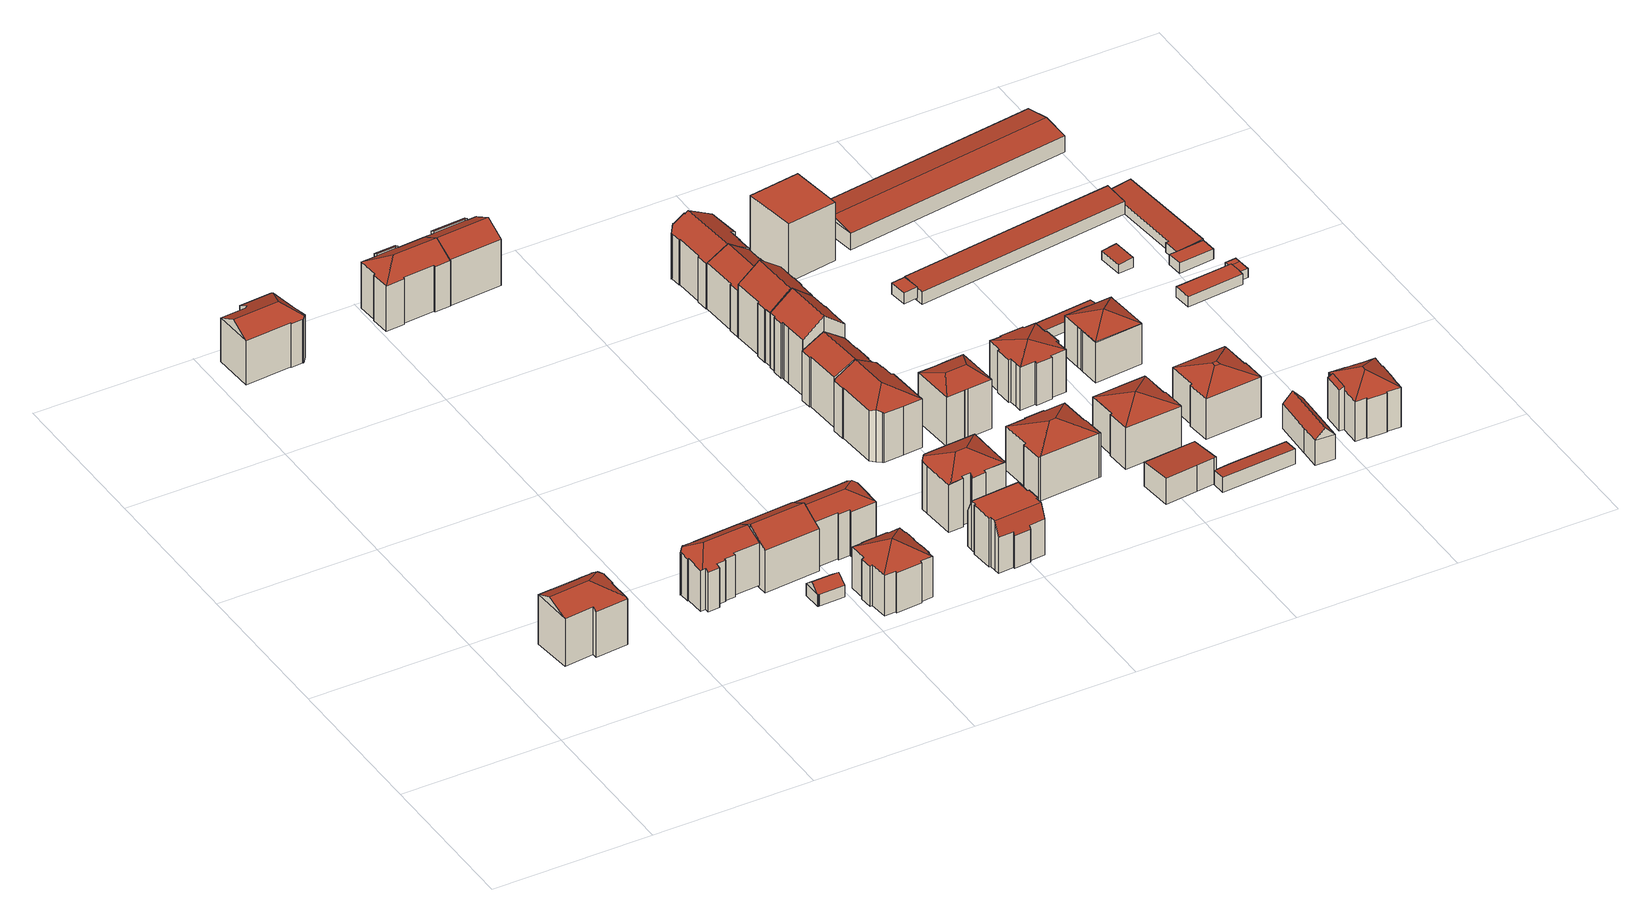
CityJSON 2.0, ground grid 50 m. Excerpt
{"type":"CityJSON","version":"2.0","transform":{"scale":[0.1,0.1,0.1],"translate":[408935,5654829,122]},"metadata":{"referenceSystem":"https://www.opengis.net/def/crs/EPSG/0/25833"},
"CityObjects":{
"building1":{"type":"Building","attributes":{"Dachtyp_tdc":"tdcFreeFormRoof","Gemeindeschluessel":14612000,"Dachneigung":23.78,"QualitaetDacherkennung":57,"Geometrietyp2DReferenz":"3000","measuredHeight":19,"function":"31001_9998","roofType":"5000"},"geometry":[{"type":"Solid","lod":"2","boundaries":[[[[0,1,2]],[[3,4,5]],[[6,7,8,9,10,11,12,13,14,15,16,17,18,19,20]],[[21,22,7,6]],[[22,23,8,7]],[[23,24,9,8]],[[24,25,10,9]],[[25,26,11,10]],[[26,27,12,11]],[[27,1,13,12]],[[1,0,14,13]],[[0,28,15,14]],[[28,29,16,15]],[[29,4,17,16]],[[4,3,18,17]],[[3,30,19,18]],[[30,31,20,19]],[[31,21,6,20]],[[28,0,2,32,5,4,29]],[[2,1,27,26,25,24,23,22,33,32]],[[3,5,32,33,21,31,30]],[[22,21,33]]]],"semantics":{"surfaces":[{"type":"WallSurface"},{"type":"GroundSurface"},{"type":"RoofSurface"}],"values":[[0,0,1,0,0,0,0,0,0,0,0,0,0,0,0,0,0,0,2,2,2,0]]}}]},
"building2":{"type":"Building","attributes":{"Dachtyp_tdc":"tdcFreeFormRoof","Gemeindeschluessel":14612000,"Dachneigung":28.3,"QualitaetDacherkennung":53,"Geometrietyp2DReferenz":"3000","measuredHeight":18.21,"function":"31001_9998","roofType":"5000"},"geometry":[{"type":"Solid","lod":"2","boundaries":[[[[34,35,36,37]],[[35,38,39,36]],[[38,40,41,39]],[[40,42,43,41]],[[42,44,45,43]],[[44,46,47,45]],[[46,48,49,47]],[[48,50,51,49]],[[50,52,53,51]],[[52,54,55,53]],[[54,56,57,55]],[[56,58,59,57]],[[58,60,61,59]],[[60,34,37,61]],[[62,50,48,46,44,63,64]],[[64,63,42,40,38,35,34,65]],[[54,52,62,64,65,60,58,56]],[[44,42,63]],[[34,60,65]],[[52,50,62]],[[37,36,39,41,43,45,47,49,51,53,55,57,59,61]]]],"semantics":{"surfaces":[{"type":"WallSurface"},{"type":"RoofSurface"},{"type":"GroundSurface"}],"values":[[0,0,0,0,0,0,0,0,0,0,0,0,0,0,1,1,1,0,0,0,2]]}}]},
"building3":{"type":"Building","attributes":{"Dachtyp_tdc":"tdcFreeFormRoof","Gemeindeschluessel":14612000,"Dachneigung":26.37,"QualitaetDacherkennung":63,"Geometrietyp2DReferenz":"3000","measuredHeight":16.99,"function":"31001_9998","roofType":"5000"},"geometry":[{"type":"Solid","lod":"2","boundaries":[[[[66,67,68,69]],[[67,70,71,68]],[[70,72,73,71]],[[72,74,75,73]],[[74,76,77,75]],[[76,78,79,77]],[[78,80,81,79]],[[80,82,83,81]],[[82,84,85,83]],[[84,86,87,85]],[[86,88,89,87]],[[88,90,91,89]],[[90,92,93,91]],[[92,94,95,93]],[[94,96,97,95]],[[96,98,99,97]],[[98,100,101,99]],[[100,102,103,101]],[[102,66,69,103]],[[84,104,105,106,92,90,88,86]],[[105,104,82,80,78,76,74,72,70,67,66,107]],[[105,107,102,100,98,96,94,106]],[[84,82,104]],[[94,92,106]],[[66,102,107]],[[69,68,71,73,75,77,79,81,83,85,87,89,91,93,95,97,99,101,103]]]],"semantics":{"surfaces":[{"type":"WallSurface"},{"type":"RoofSurface"},{"type":"GroundSurface"}],"values":[[0,0,0,0,0,0,0,0,0,0,0,0,0,0,0,0,0,0,0,1,1,1,0,0,0,2]]}}]},
"building4":{"type":"Building","attributes":{"Dachtyp_tdc":"tdcGableRoof","Gemeindeschluessel":14612000,"Dachneigung":30.47,"QualitaetDacherkennung":79,"Geometrietyp2DReferenz":"3000","measuredHeight":18.39,"function":"31001_9998","roofType":"3100"},"geometry":[{"type":"Solid","lod":"2","boundaries":[[[[108,109,110,111]],[[109,112,113,110]],[[112,114,115,113]],[[114,116,117,115]],[[116,118,119,117]],[[118,102,120,119]],[[102,121,122,120]],[[121,108,111,122]],[[118,116,114,112,109,108]],[[108,121,102,118]],[[111,110,113,115,117,119,120,122]]]],"semantics":{"surfaces":[{"type":"WallSurface"},{"type":"RoofSurface"},{"type":"GroundSurface"}],"values":[[0,0,0,0,0,0,0,0,1,1,2]]}}]},
"building5":{"type":"Building","attributes":{"Dachtyp_tdc":"tdcFreeFormRoof","Gemeindeschluessel":14612000,"Dachneigung":39.32,"QualitaetDacherkennung":90,"Geometrietyp2DReferenz":"3000","measuredHeight":6.37,"function":"31001_9998","roofType":"5000"},"geometry":[{"type":"Solid","lod":"2","boundaries":[[[[123,124,125,126]],[[124,127,128,125]],[[127,129,130,128]],[[129,131,132,130]],[[131,133,134,132]],[[133,123,126,134]],[[135,136,124,123]],[[129,127,136,135,133,131]],[[127,124,136]],[[123,133,135]],[[126,125,128,130,132,134]]]],"semantics":{"surfaces":[{"type":"WallSurface"},{"type":"RoofSurface"},{"type":"GroundSurface"}],"values":[[0,0,0,0,0,0,1,1,0,0,2]]}}]},
"building6":{"type":"Building","attributes":{"Gemeindeschluessel":14612000,"Geometrietyp2DReferenz":"3000","function":"31001_9998","roofType":"9999"},"children":["building6-1","building6-2"]},
"building6-1":{"type":"BuildingPart","attributes":{"Dachtyp_tdc":"tdcHipAndGableRoof","Dachneigung":28.82,"QualitaetDacherkennung":62,"Geometrietyp2DReferenz":"3000","measuredHeight":18.74,"roofType":"5000"},"parents":["building6"],"geometry":[{"type":"MultiSurface","lod":"2","boundaries":[[[137,138,139,140]],[[138,141,142,139]],[[141,143,144,142]],[[143,145,146,144]],[[145,147,148,146]],[[147,149,150,148]],[[149,151,152,150]],[[151,153,154,152]],[[153,155,156,154]],[[155,157,158,156]],[[157,159,160,158]],[[159,161,162,160]],[[161,163,164,162]],[[163,165,166,164]],[[163,161,159,157,167]],[[157,155,153,151,149,147,145,143,141,167]],[[141,138,137,165,163,167]],[[140,139,142,144,146,148,150,152,154,156,158,160,162,164,166]]],"semantics":{"surfaces":[{"type":"WallSurface"},{"type":"RoofSurface"},{"type":"GroundSurface"}],"values":[0,0,0,0,0,0,0,0,0,0,0,0,0,0,1,1,1,2]}}]},
"building6-2":{"type":"BuildingPart","attributes":{"Dachtyp_tdc":"tdcPolyFlatRoof","Dachneigung":25.49,"QualitaetDacherkennung":34,"Geometrietyp2DReferenz":"3000","measuredHeight":15.94,"roofType":"2100"},"parents":["building6"],"geometry":[{"type":"MultiSurface","lod":"2","boundaries":[[[168,166,165]],[[168,169,170,166]],[[169,171,172,170]],[[171,173,137,140,172]],[[173,171,169,168]],[[166,170,172,140]]],"semantics":{"surfaces":[{"type":"WallSurface"},{"type":"RoofSurface"},{"type":"GroundSurface"}],"values":[0,0,0,0,1,2]}}]},
"building7":{"type":"Building","attributes":{"Dachtyp_tdc":"tdcFreeFormRoof","Gemeindeschluessel":14612000,"Dachneigung":29.39,"QualitaetDacherkennung":72,"Geometrietyp2DReferenz":"3000","measuredHeight":18.09,"function":"31001_9998","roofType":"5000"},"geometry":[{"type":"Solid","lod":"2","boundaries":[[[[174,175,176,177]],[[175,178,179,176]],[[178,180,181,179]],[[180,182,183,181]],[[182,184,185,183]],[[184,186,187,185]],[[186,188,189,187]],[[188,190,191,189]],[[190,192,193,191]],[[192,194,195,193]],[[194,196,197,195]],[[196,198,199,197]],[[198,200,201,199]],[[200,202,203,201]],[[202,204,205,203]],[[204,206,207,205]],[[206,208,209,207]],[[208,210,211,209]],[[210,212,213,211]],[[212,214,215,213]],[[214,216,217,215]],[[216,218,219,217]],[[218,220,221,219]],[[220,222,223,221]],[[222,174,177,223]],[[224,225,198,196,194,192,190,226]],[[200,225,224,227,206,204,202]],[[224,228,216,214,212,210,208,227]],[[175,174,222,220,218,228,224,226,188,186,184,182,180,178]],[[190,188,226]],[[200,198,225]],[[208,206,227]],[[218,216,228]],[[177,176,179,181,183,185,187,189,191,193,195,197,199,201,203,205,207,209,211,213,215,217,219,221,223]]]],"semantics":{"surfaces":[{"type":"WallSurface"},{"type":"RoofSurface"},{"type":"GroundSurface"}],"values":[[0,0,0,0,0,0,0,0,0,0,0,0,0,0,0,0,0,0,0,0,0,0,0,0,0,1,1,1,1,0,0,0,0,2]]}}]},
"building8":{"type":"Building","attributes":{"Dachtyp_tdc":"tdcFreeFormRoof","Gemeindeschluessel":14612000,"Dachneigung":22.21,"QualitaetDacherkennung":67,"Geometrietyp2DReferenz":"3000","measuredHeight":17.59,"function":"31001_9998","roofType":"5000"},"geometry":[{"type":"Solid","lod":"2","boundaries":[[[[229,230,231,232]],[[230,233,234,231]],[[233,235,236,234]],[[235,237,238,236]],[[237,239,240,238]],[[239,241,242,240]],[[241,243,244,242]],[[243,245,246,244]],[[245,247,248,246]],[[247,249,250,248]],[[249,251,252,250]],[[251,253,254,252]],[[253,255,256,254]],[[255,257,258,256]],[[257,229,232,258]],[[241,239,259,260,261,245,243]],[[259,237,235,233,230,229,262,260]],[[247,261,260,262,257,255,253,251,249]],[[247,245,261]],[[239,237,259]],[[229,257,262]],[[232,231,234,236,238,240,242,244,246,248,250,252,254,256,258]]]],"semantics":{"surfaces":[{"type":"WallSurface"},{"type":"RoofSurface"},{"type":"GroundSurface"}],"values":[[0,0,0,0,0,0,0,0,0,0,0,0,0,0,0,1,1,1,0,0,0,2]]}}]},
"building9":{"type":"Building","attributes":{"Gemeindeschluessel":14612000,"Geometrietyp2DReferenz":"3000","function":"31001_9998","roofType":"9999"},"children":["building9-1","building9-2"]},
"building9-1":{"type":"BuildingPart","attributes":{"Dachtyp_tdc":"tdcGableRoof","Dachneigung":29.6,"QualitaetDacherkennung":66,"Geometrietyp2DReferenz":"3000","measuredHeight":18.99,"roofType":"3100"},"parents":["building9"],"geometry":[{"type":"MultiSurface","lod":"2","boundaries":[[[263,264,265,266]],[[264,267,268,265]],[[267,138,269,268]],[[138,270,271,269]],[[272,270,138,141,273,263]],[[267,264,273,141]],[[267,141,138]],[[263,273,264]],[[274,266,265,268,269,271]],[[272,263,266,274]]],"semantics":{"surfaces":[{"type":"WallSurface"},{"type":"RoofSurface"},{"type":"GroundSurface"}],"values":[0,0,0,0,1,1,0,0,2,0]}}]},
"building9-2":{"type":"BuildingPart","attributes":{"Dachtyp_tdc":"tdcPolyFlatRoof","Dachneigung":29.83,"QualitaetDacherkennung":29,"Geometrietyp2DReferenz":"3000","measuredHeight":16.23,"roofType":"2100"},"parents":["building9"],"geometry":[{"type":"MultiSurface","lod":"2","boundaries":[[[275,276,277,271,270]],[[276,278,279,277]],[[278,280,272,274,279]],[[278,276,275,280]],[[274,271,277,279]]],"semantics":{"surfaces":[{"type":"WallSurface"},{"type":"RoofSurface"},{"type":"GroundSurface"}],"values":[0,0,0,1,2]}}]},
"building10":{"type":"Building","attributes":{"Dachtyp_tdc":"tdcCutGableRoof","Gemeindeschluessel":14612000,"Dachneigung":0.129,"QualitaetDacherkennung":68,"Geometrietyp2DReferenz":"3000","measuredHeight":16.41,"function":"31001_9998","roofType":"9999"},"geometry":[{"type":"Solid","lod":"2","boundaries":[[[[281,282,283,284]],[[282,285,286,283]],[[285,287,288,286]],[[287,289,290,288]],[[289,291,292,290]],[[293,294,295,296]],[[291,297,298,292]],[[297,293,296,298]],[[294,299,300,295]],[[299,301,302,300]],[[301,303,304,302]],[[303,305,306,304]],[[305,307,308,306]],[[307,309,310,308]],[[309,311,312,310]],[[311,313,314,312]],[[313,315,316,314]],[[315,317,318,316]],[[319,320,321,322]],[[317,323,324,318]],[[323,325,326,324]],[[325,319,322,326]],[[320,327,328,321]],[[327,281,284,328]],[[319,325,323,317,315,313,311,309]],[[299,294,293,297,291,289,287,285]],[[309,307,305,303,301,299,285,282,281,327,320,319]],[[284,283,286,288,290,292,298,296,295,300,302,304,306,308,310,312,314,316,318,324,326,322,321,328]]]],"semantics":{"surfaces":[{"type":"WallSurface"},{"type":"RoofSurface"},{"type":"GroundSurface"}],"values":[[0,0,0,0,0,0,0,0,0,0,0,0,0,0,0,0,0,0,0,0,0,0,0,0,1,1,1,2]]}}]},
"building11":{"type":"Building","attributes":{"Dachtyp_tdc":"tdcFreeFormRoof","Gemeindeschluessel":14612000,"Dachneigung":24.55,"QualitaetDacherkennung":52,"Geometrietyp2DReferenz":"3000","measuredHeight":19.67,"function":"31001_9998","roofType":"5000"},"geometry":[{"type":"Solid","lod":"2","boundaries":[[[[329,330,331,332]],[[330,333,334,331]],[[333,335,336,334]],[[335,337,338,336]],[[337,339,340,338]],[[339,341,342,340]],[[341,343,344,342]],[[343,345,346,344]],[[345,347,348,346]],[[347,349,350,348]],[[349,351,352,350]],[[351,353,354,352]],[[353,355,356,354]],[[355,357,358,356]],[[357,359,360,358]],[[359,329,332,360]],[[333,361,362,363,337,335]],[[364,347,345,343,365]],[[365,362,361,330,329,359,357,355,353,351,349,364]],[[362,365,343,341,339,363]],[[349,347,364]],[[333,330,361]],[[339,337,363]],[[332,331,334,336,338,340,342,344,346,348,350,352,354,356,358,360]]]],"semantics":{"surfaces":[{"type":"WallSurface"},{"type":"RoofSurface"},{"type":"GroundSurface"}],"values":[[0,0,0,0,0,0,0,0,0,0,0,0,0,0,0,0,1,1,1,1,0,0,0,2]]}}]},
"building12":{"type":"Building","attributes":{"Dachtyp_tdc":"tdcFreeFormRoof","Gemeindeschluessel":14612000,"Dachneigung":28.78,"QualitaetDacherkennung":54,"Geometrietyp2DReferenz":"3000","measuredHeight":20.63,"function":"31001_9998","roofType":"5000"},"geometry":[{"type":"Solid","lod":"2","boundaries":[[[[366,367,368,369]],[[367,370,371,368]],[[370,372,373,371]],[[372,374,375,373]],[[374,376,377,375]],[[376,378,379,377]],[[378,380,381,379]],[[380,382,383,381]],[[382,384,385,383]],[[384,386,387,385]],[[386,388,389,387]],[[388,390,391,389]],[[390,392,393,391]],[[392,394,395,393]],[[394,396,397,395]],[[396,398,399,397]],[[398,400,401,399]],[[400,366,369,401]],[[382,380,402,388,386,384]],[[380,378,376,374,372,370,367,366,403,402]],[[394,392,390,388,402,403,400,398,396]],[[366,400,403]],[[369,368,371,373,375,377,379,381,383,385,387,389,391,393,395,397,399,401]]]],"semantics":{"surfaces":[{"type":"WallSurface"},{"type":"RoofSurface"},{"type":"GroundSurface"}],"values":[[0,0,0,0,0,0,0,0,0,0,0,0,0,0,0,0,0,0,1,1,1,0,2]]}}]},
"building13":{"type":"Building","attributes":{"Dachtyp_tdc":"tdcGableRoof","Gemeindeschluessel":14612000,"Dachneigung":36.26,"QualitaetDacherkennung":79,"Geometrietyp2DReferenz":"3000","measuredHeight":20.04,"function":"31001_9998","roofType":"3100"},"geometry":[{"type":"Solid","lod":"2","boundaries":[[[[404,405,406,407]],[[407,406,408,409,410,411,412,413,414,415,416,417,418,419]],[[405,420,408,406]],[[420,421,409,408]],[[421,422,410,409]],[[422,423,411,410]],[[423,424,412,411]],[[424,425,413,412]],[[425,426,414,413]],[[426,427,415,414]],[[427,428,416,415]],[[428,429,417,416]],[[429,430,418,417]],[[430,431,419,418]],[[431,404,407,419]],[[429,428,427,426,425,424,423,422]],[[422,421,420,405,404,431,430,429]]]],"semantics":{"surfaces":[{"type":"WallSurface"},{"type":"GroundSurface"},{"type":"RoofSurface"}],"values":[[0,1,0,0,0,0,0,0,0,0,0,0,0,0,0,2,2]]}}]},
"building14":{"type":"Building","attributes":{"Dachtyp_tdc":"tdcGableRoof","Gemeindeschluessel":14612000,"Dachneigung":37.35,"QualitaetDacherkennung":35,"Geometrietyp2DReferenz":"3000","measuredHeight":23.84,"function":"31001_9998","roofType":"3100"},"geometry":[{"type":"Solid","lod":"2","boundaries":[[[[432,433,434,435]],[[433,436,437,434]],[[436,438,439,437]],[[438,440,441,439]],[[440,442,443,441]],[[442,444,445,443]],[[444,446,447,445]],[[446,448,449,447]],[[448,450,451,449]],[[450,452,453,451]],[[452,454,455,453]],[[454,456,457,455]],[[456,458,459,457]],[[452,450,448,446,444,442,440,438,436,433,432,460,461]],[[461,462,463,464,458,456,454,452]],[[459,465,466,467,468,469,435,434,437,439,441,443,445,447,449,451,453,455,457]],[[458,464,465,459]],[[464,463,466,465]],[[463,462,467,466]],[[462,461,468,467]],[[461,460,469,468]],[[460,432,435,469]]]],"semantics":{"surfaces":[{"type":"WallSurface"},{"type":"RoofSurface"},{"type":"GroundSurface"}],"values":[[0,0,0,0,0,0,0,0,0,0,0,0,0,1,1,2,0,0,0,0,0,0]]}}]},
"building15":{"type":"Building","attributes":{"Dachtyp_tdc":"tdcFreeFormRoof","Gemeindeschluessel":14612000,"Dachneigung":38.81,"QualitaetDacherkennung":37,"Geometrietyp2DReferenz":"3000","measuredHeight":23.3,"function":"31001_9998","roofType":"5000"},"geometry":[{"type":"Solid","lod":"2","boundaries":[[[[470,471,472,473]],[[471,474,475,472]],[[474,476,477,475]],[[476,478,479,477]],[[478,480,481,479]],[[480,482,483,481]],[[482,484,485,483]],[[484,486,487,485]],[[486,488,489,487]],[[488,490,491,489]],[[490,492,493,491]],[[492,494,495,493]],[[494,470,473,495]],[[496,497,498,499,500,501,502,503]],[[504,505,503,502,506,507,490,508,509]],[[484,504,509,486]],[[486,509,508,488]],[[488,508,490]],[[490,507,492]],[[492,507,506,494]],[[494,506,502,501,470]],[[482,505,504,484]],[[480,496,503,505,482]],[[470,501,500,471]],[[471,500,499,474]],[[474,499,498,476]],[[476,498,497,478]],[[478,497,496,480]],[[473,472,475,477,479,481,483,485,487,489,491,493,495]]]],"semantics":{"surfaces":[{"type":"WallSurface"},{"type":"RoofSurface"},{"type":"GroundSurface"}],"values":[[0,0,0,0,0,0,0,0,0,0,0,0,0,1,1,0,0,0,0,0,0,0,0,0,0,0,0,0,2]]}}]},
"building16":{"type":"Building","attributes":{"Dachtyp_tdc":"tdcGableRoof","Gemeindeschluessel":14612000,"Dachneigung":34.49,"QualitaetDacherkennung":69,"Geometrietyp2DReferenz":"3000","measuredHeight":19.13,"function":"31001_9998","roofType":"3100"},"geometry":[{"type":"Solid","lod":"2","boundaries":[[[[510,511,512,513]],[[511,514,515,512]],[[514,516,517,515]],[[516,518,519,517]],[[518,520,521,519]],[[520,522,523,521]],[[522,524,525,523]],[[524,526,527,525]],[[526,528,529,527]],[[528,530,531,529]],[[530,532,533,531]],[[532,534,535,533]],[[534,536,537,535]],[[536,538,539,537]],[[538,510,513,539]],[[534,532,530,528,526,524,522,520,518,516]],[[516,514,511,510,538,536,534]],[[513,512,515,517,519,521,523,525,527,529,531,533,535,537,539]]]],"semantics":{"surfaces":[{"type":"WallSurface"},{"type":"RoofSurface"},{"type":"GroundSurface"}],"values":[[0,0,0,0,0,0,0,0,0,0,0,0,0,0,0,1,1,2]]}}]},
"building17":{"type":"Building","attributes":{"Dachtyp_tdc":"tdcFreeFormRoof","Gemeindeschluessel":14612000,"Dachneigung":30.88,"QualitaetDacherkennung":52,"Geometrietyp2DReferenz":"3000","measuredHeight":18.73,"function":"31001_9998","roofType":"5000"},"geometry":[{"type":"Solid","lod":"2","boundaries":[[[[540,541,542,543,544,545,546,547,548,549,550,551,552,553,554,555,556,557,558]],[[559,560,541,540]],[[560,561,542,541]],[[561,562,543,542]],[[562,563,544,543]],[[563,564,545,544]],[[564,565,546,545]],[[565,566,547,546]],[[566,567,548,547]],[[567,568,549,548]],[[568,569,550,549]],[[569,570,551,550]],[[570,571,552,551]],[[572,573,555,554]],[[571,574,553,552]],[[574,572,554,553]],[[573,575,556,555]],[[575,576,557,556]],[[576,577,558,557]],[[577,559,540,558]],[[572,574,571,578,579,577,576,575,573]],[[579,578,570,569,568,567,566,565,564,563,562,561,560,559]],[[571,570,578]],[[559,577,579]]]],"semantics":{"surfaces":[{"type":"GroundSurface"},{"type":"WallSurface"},{"type":"RoofSurface"}],"values":[[0,1,1,1,1,1,1,1,1,1,1,1,1,1,1,1,1,1,1,1,2,2,1,1]]}}]},
"building18":{"type":"Building","attributes":{"Dachtyp_tdc":"tdcPolyFlatRoof","Gemeindeschluessel":14612000,"Dachneigung":0,"QualitaetDacherkennung":33,"Geometrietyp2DReferenz":"3000","measuredHeight":3,"function":"31001_9998","roofType":"1000"},"geometry":[{"type":"Solid","lod":"2","boundaries":[[[[580,581,582,583]],[[581,584,585,582]],[[584,586,587,585]],[[586,580,583,587]],[[586,584,581,580]],[[583,582,585,587]]]],"semantics":{"surfaces":[{"type":"WallSurface"},{"type":"RoofSurface"},{"type":"GroundSurface"}],"values":[[0,0,0,0,1,2]]}}]},
"building19":{"type":"Building","attributes":{"Dachtyp_tdc":"tdcHipRoof","Gemeindeschluessel":14612000,"Dachneigung":22.41,"QualitaetDacherkennung":77,"Geometrietyp2DReferenz":"3000","measuredHeight":18.21,"function":"31001_9998","roofType":"3200"},"geometry":[{"type":"Solid","lod":"2","boundaries":[[[[588,589,590,591]],[[589,592,593,590]],[[592,594,595,593]],[[594,596,597,595]],[[596,598,599,597]],[[598,600,601,599]],[[600,602,603,601]],[[602,604,605,603]],[[604,606,607,605]],[[606,608,609,607]],[[608,610,611,609]],[[610,612,613,611]],[[612,614,615,613]],[[614,588,591,615]],[[600,598,596,594,592,616]],[[610,608,606,604,602,617]],[[592,589,588,614,612,610,617,616]],[[602,600,616,617]],[[591,590,593,595,597,599,601,603,605,607,609,611,613,615]]]],"semantics":{"surfaces":[{"type":"WallSurface"},{"type":"RoofSurface"},{"type":"GroundSurface"}],"values":[[0,0,0,0,0,0,0,0,0,0,0,0,0,0,1,1,1,1,2]]}}]},
"building20":{"type":"Building","attributes":{"Dachtyp_tdc":"tdcHipRoof","Gemeindeschluessel":14612000,"Dachneigung":18.25,"QualitaetDacherkennung":58,"Geometrietyp2DReferenz":"3000","measuredHeight":18.52,"function":"31001_9998","roofType":"3200"},"geometry":[{"type":"Solid","lod":"2","boundaries":[[[[618,619,620,621]],[[619,622,623,620]],[[622,624,625,623]],[[624,626,627,625]],[[626,628,629,627]],[[628,630,631,629]],[[630,632,633,631]],[[632,634,635,633]],[[634,636,637,635]],[[636,618,621,637]],[[632,630,638]],[[622,619,639]],[[630,628,626,624,622,639,638]],[[619,618,636,634,632,638,639]],[[621,620,623,625,627,629,631,633,635,637]]]],"semantics":{"surfaces":[{"type":"WallSurface"},{"type":"RoofSurface"},{"type":"GroundSurface"}],"values":[[0,0,0,0,0,0,0,0,0,0,1,1,1,1,2]]}}]},
"building21":{"type":"Building","attributes":{"Dachtyp_tdc":"tdcPolyFlatRoof","Gemeindeschluessel":14612000,"Dachneigung":3.98,"QualitaetDacherkennung":73,"Geometrietyp2DReferenz":"3000","measuredHeight":8.68,"function":"31001_9998","roofType":"2100"},"geometry":[{"type":"Solid","lod":"2","boundaries":[[[[640,641,642,643]],[[641,644,645,642]],[[644,646,647,645]],[[646,648,649,647]],[[648,650,651,649]],[[650,640,643,651]],[[650,648,646,644,641,640]],[[643,642,645,647,649,651]]]],"semantics":{"surfaces":[{"type":"WallSurface"},{"type":"RoofSurface"},{"type":"GroundSurface"}],"values":[[0,0,0,0,0,0,1,2]]}}]},
"building22":{"type":"Building","attributes":{"Dachtyp_tdc":"tdcTentRoof","Gemeindeschluessel":14612000,"Dachneigung":16.65,"QualitaetDacherkennung":74,"Geometrietyp2DReferenz":"3000","measuredHeight":16.39,"function":"31001_9998","roofType":"3500"},"geometry":[{"type":"Solid","lod":"2","boundaries":[[[[652,653,654,655]],[[653,656,657,654]],[[656,658,659,657]],[[658,660,661,659]],[[660,662,663,661]],[[662,664,665,663]],[[664,666,667,665]],[[666,668,669,667]],[[668,670,671,669]],[[670,672,673,671]],[[672,674,675,673]],[[674,676,677,675]],[[676,678,679,677]],[[678,680,681,679]],[[680,682,683,681]],[[682,684,685,683]],[[684,686,687,685]],[[686,688,689,687]],[[688,690,691,689]],[[690,692,693,691]],[[692,694,695,693]],[[694,652,655,695]],[[668,666,664,662,660,658,656,696]],[[678,676,674,672,670,668,696]],[[690,688,686,684,682,680,678,696]],[[656,653,652,694,692,690,696]],[[655,654,657,659,661,663,665,667,669,671,673,675,677,679,681,683,685,687,689,691,693,695]]]],"semantics":{"surfaces":[{"type":"WallSurface"},{"type":"RoofSurface"},{"type":"GroundSurface"}],"values":[[0,0,0,0,0,0,0,0,0,0,0,0,0,0,0,0,0,0,0,0,0,0,1,1,1,1,2]]}}]},
"building23":{"type":"Building","attributes":{"Dachtyp_tdc":"tdcPolyFlatRoof","Gemeindeschluessel":14612000,"Dachneigung":0,"QualitaetDacherkennung":51,"Geometrietyp2DReferenz":"3000","measuredHeight":19.45,"function":"31001_9998","roofType":"1000"},"geometry":[{"type":"Solid","lod":"2","boundaries":[[[[697,698,699,700]],[[698,701,702,699]],[[701,703,704,702]],[[703,697,700,704]],[[703,701,698,697]],[[700,699,702,704]]]],"semantics":{"surfaces":[{"type":"WallSurface"},{"type":"RoofSurface"},{"type":"GroundSurface"}],"values":[[0,0,0,0,1,2]]}}]},
"building24":{"type":"Building","attributes":{"Dachtyp_tdc":"tdcFreeFormRoof","Gemeindeschluessel":14612000,"Dachneigung":21.68,"QualitaetDacherkennung":80,"Geometrietyp2DReferenz":"3000","measuredHeight":17.24,"function":"31001_9998","roofType":"5000"},"geometry":[{"type":"Solid","lod":"2","boundaries":[[[[705,706,707,708]],[[706,709,710,707]],[[709,711,712,710]],[[711,713,714,712]],[[713,715,716,714]],[[715,717,718,716]],[[717,719,720,718]],[[719,705,708,720]],[[713,721,722,715]],[[715,722,723,719,717]],[[722,724,706,705,723]],[[721,711,709,724,722]],[[713,711,721]],[[709,706,724]],[[705,719,723]],[[708,707,710,712,714,716,718,720]]]],"semantics":{"surfaces":[{"type":"WallSurface"},{"type":"RoofSurface"},{"type":"GroundSurface"}],"values":[[0,0,0,0,0,0,0,0,1,1,1,1,0,0,0,2]]}}]},
"building25":{"type":"Building","attributes":{"Dachtyp_tdc":"tdcPolyFlatRoof","Gemeindeschluessel":14612000,"Dachneigung":0,"QualitaetDacherkennung":87,"Geometrietyp2DReferenz":"3000","measuredHeight":3.77,"function":"31001_2000","roofType":"1000"},"geometry":[{"type":"Solid","lod":"2","boundaries":[[[[725,726,727,728]],[[726,729,730,727]],[[729,731,732,730]],[[731,725,728,732]],[[731,729,726,725]],[[728,727,730,732]]]],"semantics":{"surfaces":[{"type":"WallSurface"},{"type":"RoofSurface"},{"type":"GroundSurface"}],"values":[[0,0,0,0,1,2]]}}]},
"building26":{"type":"Building","attributes":{"Dachtyp_tdc":"tdcPolyFlatRoof","Gemeindeschluessel":14612000,"Dachneigung":2.64,"QualitaetDacherkennung":58,"Geometrietyp2DReferenz":"3000","measuredHeight":4.98,"function":"31001_2000","roofType":"2100"},"geometry":[{"type":"Solid","lod":"2","boundaries":[[[[733,734,735,736]],[[734,737,738,735]],[[737,739,740,738]],[[739,741,742,740]],[[741,743,744,742]],[[743,733,736,744]],[[743,741,739,737,734,733]],[[736,735,738,740,742,744]]]],"semantics":{"surfaces":[{"type":"WallSurface"},{"type":"RoofSurface"},{"type":"GroundSurface"}],"values":[[0,0,0,0,0,0,1,2]]}}]},
"building27":{"type":"Building","attributes":{"Dachtyp_tdc":"tdcFreeFormRoof","Gemeindeschluessel":14612000,"Dachneigung":25.68,"QualitaetDacherkennung":61,"Geometrietyp2DReferenz":"3000","measuredHeight":17.04,"function":"31001_9998","roofType":"5000"},"geometry":[{"type":"Solid","lod":"2","boundaries":[[[[745,746,747,748]],[[746,749,750,747]],[[749,751,752,750]],[[751,753,754,752]],[[753,755,756,754]],[[755,757,758,756]],[[757,759,760,758]],[[759,761,762,760]],[[761,763,764,762]],[[763,765,766,764]],[[765,745,748,766]],[[767,768,769,770]],[[763,771,772,773,770,769]],[[746,745,765,763,769,749]],[[751,749,769,768]],[[751,768,753]],[[753,768,767,755]],[[757,773,772,759]],[[755,767,770,773,757]],[[759,772,771,761]],[[761,771,763]],[[748,747,750,752,754,756,758,760,762,764,766]]]],"semantics":{"surfaces":[{"type":"WallSurface"},{"type":"RoofSurface"},{"type":"GroundSurface"}],"values":[[0,0,0,0,0,0,0,0,0,0,0,1,1,1,1,0,0,0,0,0,0,2]]}}]},
"building28":{"type":"Building","attributes":{"Dachtyp_tdc":"tdcPolyFlatRoof","Gemeindeschluessel":14612000,"Dachneigung":8.52,"QualitaetDacherkennung":65,"Geometrietyp2DReferenz":"3000","measuredHeight":3.27,"function":"31001_2000","roofType":"2100"},"geometry":[{"type":"Solid","lod":"2","boundaries":[[[[774,775,776,777]],[[775,778,779,776]],[[778,780,781,779]],[[780,774,777,781]],[[780,778,775,774]],[[777,776,779,781]]]],"semantics":{"surfaces":[{"type":"WallSurface"},{"type":"RoofSurface"},{"type":"GroundSurface"}],"values":[[0,0,0,0,1,2]]}}]},
"building29":{"type":"Building","attributes":{"Dachtyp_tdc":"tdcFreeFormRoof","Gemeindeschluessel":14612000,"Dachneigung":21.64,"QualitaetDacherkennung":82,"Geometrietyp2DReferenz":"3000","measuredHeight":16.61,"function":"31001_9998","roofType":"5000"},"geometry":[{"type":"Solid","lod":"2","boundaries":[[[[782,783,784,785]],[[783,786,787,784]],[[786,788,789,787]],[[788,790,791,789]],[[790,792,793,791]],[[792,794,795,793]],[[794,796,797,795]],[[796,782,785,797]],[[798,799,783,782,800,801]],[[790,788,786,799,798,802]],[[790,802,803,792]],[[792,803,801,800,796,794]],[[802,798,801,803]],[[782,796,800]],[[786,783,799]],[[785,784,787,789,791,793,795,797]]]],"semantics":{"surfaces":[{"type":"WallSurface"},{"type":"RoofSurface"},{"type":"GroundSurface"}],"values":[[0,0,0,0,0,0,0,0,1,1,1,1,1,0,0,2]]}}]},
"building30":{"type":"Building","attributes":{"Dachtyp_tdc":"tdcFreeFormRoof","Gemeindeschluessel":14612000,"Dachneigung":46.96,"QualitaetDacherkennung":87,"Geometrietyp2DReferenz":"3000","measuredHeight":11.5,"function":"31001_9998","roofType":"5000"},"geometry":[{"type":"Solid","lod":"2","boundaries":[[[[804,805,806,807]],[[805,808,809,806]],[[808,810,811,809]],[[810,812,813,811]],[[812,804,807,813]],[[814,815,810,808,805]],[[804,812,815,814]],[[805,804,814]],[[812,810,815]],[[807,806,809,811,813]]]],"semantics":{"surfaces":[{"type":"WallSurface"},{"type":"RoofSurface"},{"type":"GroundSurface"}],"values":[[0,0,0,0,0,1,1,0,0,2]]}}]},
"building31":{"type":"Building","attributes":{"Dachtyp_tdc":"tdcPolyFlatRoof","Gemeindeschluessel":14612000,"Dachneigung":4.32,"QualitaetDacherkennung":60,"Geometrietyp2DReferenz":"3000","measuredHeight":4.76,"function":"31001_2000","roofType":"2100"},"geometry":[{"type":"Solid","lod":"2","boundaries":[[[[816,817,818,819]],[[817,820,821,818]],[[820,822,823,821]],[[822,824,825,823]],[[824,826,827,825]],[[826,816,819,827]],[[826,824,822,820,817,816]],[[819,818,821,823,825,827]]]],"semantics":{"surfaces":[{"type":"WallSurface"},{"type":"RoofSurface"},{"type":"GroundSurface"}],"values":[[0,0,0,0,0,0,1,2]]}}]},
"building32":{"type":"Building","attributes":{"Dachtyp_tdc":"tdcGableRoof","Gemeindeschluessel":14612000,"Dachneigung":11.22,"QualitaetDacherkennung":52,"Geometrietyp2DReferenz":"3000","measuredHeight":6.98,"function":"31001_2000","roofType":"3100"},"geometry":[{"type":"Solid","lod":"2","boundaries":[[[[828,829,830,831]],[[829,832,833,830]],[[832,834,835,833]],[[834,828,831,835]],[[832,829,836]],[[828,834,837]],[[829,828,837,836]],[[834,832,836,837]],[[831,830,833,835]]]],"semantics":{"surfaces":[{"type":"WallSurface"},{"type":"RoofSurface"},{"type":"GroundSurface"}],"values":[[0,0,0,0,0,0,1,1,2]]}}]},
"building33":{"type":"Building","attributes":{"Gemeindeschluessel":14612000,"Geometrietyp2DReferenz":"3000","function":"31001_9998","roofType":"9999"},"children":["building33-1","building33-2"]},
"building33-1":{"type":"BuildingPart","attributes":{"Dachtyp_tdc":"tdcPolyFlatRoof","Dachneigung":30.03,"QualitaetDacherkennung":87,"Geometrietyp2DReferenz":"3000","measuredHeight":14.39,"roofType":"2100"},"parents":["building33"],"geometry":[{"type":"MultiSurface","lod":"2","boundaries":[[[838,839,840,841,842]],[[839,843,844,840]],[[843,845,846,847,844]],[[845,843,839,838]],[[841,840,844,847]]],"semantics":{"surfaces":[{"type":"WallSurface"},{"type":"RoofSurface"},{"type":"GroundSurface"}],"values":[0,0,0,1,2]}}]},
"building33-2":{"type":"BuildingPart","attributes":{"Dachtyp_tdc":"tdcHipRoof","Dachneigung":28.89,"QualitaetDacherkennung":66,"Geometrietyp2DReferenz":"3000","measuredHeight":17.22,"roofType":"3200"},"parents":["building33"],"geometry":[{"type":"MultiSurface","lod":"2","boundaries":[[[848,849,850,851]],[[849,852,853,850]],[[852,854,855,853]],[[854,856,857,855]],[[856,858,859,857]],[[858,860,861,859]],[[860,862,863,861]],[[862,864,865,863]],[[864,866,867,865]],[[866,868,869,867]],[[868,870,871,869]],[[870,872,873,871]],[[872,874,875,873]],[[874,876,877,875]],[[876,878,879,877]],[[878,842,841,879]],[[846,848,851,847]],[[878,876,874,872,870,868,880]],[[858,856,854,852,849,848,881]],[[868,866,864,862,860,858,881,880]],[[848,846,842,878,880,881]],[[851,850,853,855,857,859,861,863,865,867,869,871,873,875,877,879,841,847]]],"semantics":{"surfaces":[{"type":"WallSurface"},{"type":"RoofSurface"},{"type":"GroundSurface"}],"values":[0,0,0,0,0,0,0,0,0,0,0,0,0,0,0,0,0,1,1,1,1,2]}}]},
"building34":{"type":"Building","attributes":{"Dachtyp_tdc":"tdcPolyFlatRoof","Gemeindeschluessel":14612000,"Dachneigung":4.67,"QualitaetDacherkennung":81,"Geometrietyp2DReferenz":"3000","measuredHeight":3.29,"function":"31001_2000","roofType":"2100"},"geometry":[{"type":"Solid","lod":"2","boundaries":[[[[882,883,884,885]],[[883,886,887,884]],[[886,888,889,887]],[[888,882,885,889]],[[888,886,883,882]],[[885,884,887,889]]]],"semantics":{"surfaces":[{"type":"WallSurface"},{"type":"RoofSurface"},{"type":"GroundSurface"}],"values":[[0,0,0,0,1,2]]}}]},
"building35":{"type":"Building","attributes":{"Gemeindeschluessel":14612000,"Geometrietyp2DReferenz":"3000","function":"31001_2000","roofType":"9999"},"children":["building35-1","building35-2","building35-3"]},
"building35-1":{"type":"BuildingPart","attributes":{"Dachtyp_tdc":"tdcPolyFlatRoof","Dachneigung":0,"QualitaetDacherkennung":82,"Geometrietyp2DReferenz":"3000","measuredHeight":2.91,"roofType":"1000"},"parents":["building35"],"geometry":[{"type":"MultiSurface","lod":"2","boundaries":[[[890,891,892,893]],[[890,894,895,891]],[[894,890,893,896]],[[897,892,891,895]]],"semantics":{"surfaces":[{"type":"WallSurface"},{"type":"RoofSurface"},{"type":"GroundSurface"}],"values":[0,0,1,2]}}]},
"building35-2":{"type":"BuildingPart","attributes":{"Dachtyp_tdc":"tdcPolyFlatRoof","Dachneigung":0,"QualitaetDacherkennung":92,"Geometrietyp2DReferenz":"3000","measuredHeight":3.46,"roofType":"1000"},"parents":["building35"],"geometry":[{"type":"MultiSurface","lod":"2","boundaries":[[[898,899,900,901]],[[899,902,903,900]],[[904,898,901,895,894]],[[902,905,906,907,903]],[[904,908,905,902,899,898]],[[901,900,903,907,897,895]]],"semantics":{"surfaces":[{"type":"WallSurface"},{"type":"RoofSurface"},{"type":"GroundSurface"}],"values":[0,0,0,0,1,2]}}]},
"building35-3":{"type":"BuildingPart","attributes":{"Dachtyp_tdc":"tdcPolyFlatRoof","Dachneigung":0,"QualitaetDacherkennung":54,"Geometrietyp2DReferenz":"3000","measuredHeight":2.89,"roofType":"1000"},"parents":["building35"],"geometry":[{"type":"MultiSurface","lod":"2","boundaries":[[[906,909,910,907]],[[909,911,912,910]],[[911,893,892,912]],[[893,911,909,906,896]],[[907,910,912,892,897]]],"semantics":{"surfaces":[{"type":"WallSurface"},{"type":"RoofSurface"},{"type":"GroundSurface"}],"values":[0,0,0,1,2]}}]},
"building36":{"type":"Building","attributes":{"Dachtyp_tdc":"tdcPolyFlatRoof","Gemeindeschluessel":14612000,"Dachneigung":0,"QualitaetDacherkennung":80,"Geometrietyp2DReferenz":"3000","measuredHeight":3.44,"function":"31001_2000","roofType":"1000"},"geometry":[{"type":"Solid","lod":"2","boundaries":[[[[913,914,915,916]],[[914,917,918,915]],[[917,919,920,918]],[[919,921,922,920]],[[921,913,916,922]],[[921,919,917,914,913]],[[916,915,918,920,922]]]],"semantics":{"surfaces":[{"type":"WallSurface"},{"type":"RoofSurface"},{"type":"GroundSurface"}],"values":[[0,0,0,0,0,1,2]]}}]},
"building37":{"type":"Building","attributes":{"Dachtyp_tdc":"tdcPolyFlatRoof","Gemeindeschluessel":14612000,"Dachneigung":3.59,"QualitaetDacherkennung":91,"Geometrietyp2DReferenz":"3000","measuredHeight":3.75,"function":"31001_2000","roofType":"2100"},"geometry":[{"type":"Solid","lod":"2","boundaries":[[[[923,924,918,920]],[[924,925,926,918]],[[925,927,928,926]],[[927,929,930,928]],[[929,931,932,930]],[[931,933,934,932]],[[933,923,920,934]],[[933,931,929,927,925,924,923]],[[920,918,926,928,930,932,934]]]],"semantics":{"surfaces":[{"type":"WallSurface"},{"type":"RoofSurface"},{"type":"GroundSurface"}],"values":[[0,0,0,0,0,0,0,1,2]]}}]}
},
"vertices":[
[319,323,241],[289,342,243],[304,332,248],[324,205,230],[317,280,239],[323,211,233],[128,202,78],[116,327,78],[156,330,78],[156,327,78],[249,334,78],[249,336,78],[287,339,78],[289,342,78],[319,323,78],[317,320,78],[321,280,78],[317,280,78],[324,205,78],[222,196,78],[220,211,78],[128,202,237],[116,327,243],[156,330,243],[156,327,245],[249,334,245],[249,336,244],[287,339,244],[317,320,242],[321,280,238],[222,196,230],[220,211,237],[251,285,268],[121,273,268],
[1,1854,238],[82,1860,238],[82,1860,91],[1,1854,91],[93,1874,231],[93,1874,91],[90,1905,214],[90,1905,91],[192,1912,214],[192,1912,91],[201,1795,232],[201,1795,91],[204,1795,230],[204,1795,91],[207,1758,235],[207,1758,91],[208,1757,234],[208,1757,91],[192,1737,236],[192,1737,91],[190,1739,237],[190,1739,91],[153,1736,237],[153,1736,91],[153,1739,238],[153,1739,91],[9,1728,238],[9,1728,91],[201,1748,241],[193,1904,219],[151,1800,273],[5,1789,273],
[773,275,210],[691,269,210],[691,269,67],[773,275,67],[692,263,207],[692,263,67],[658,261,207],[658,261,67],[658,257,205],[658,257,67],[630,255,205],[630,255,67],[631,242,199],[631,242,67],[594,240,199],[594,240,67],[593,252,205],[593,252,67],[578,251,203],[578,251,67],[574,311,208],[574,311,67],[571,311,206],[571,311,67],[569,342,209],[569,342,67],[567,343,208],[567,343,67],[588,367,210],[588,367,67],[590,365,211],[590,365,67],[620,367,211],[620,367,67],[621,365,212],[621,365,67],[766,376,212],[766,376,67],[582,251,205],[624,320,237],[578,355,216],[769,330,237],
[945,331,245],[948,290,220],[948,290,61],[945,331,61],[951,259,202],[951,259,61],[775,246,202],[775,246,61],[773,275,219],[773,275,61],[770,318,245],[770,318,61],[766,376,61],[940,389,212],[940,389,61],
[870,189,93],[954,193,93],[954,193,54],[870,189,54],[957,131,92],[957,131,54],[878,129,93],[878,129,54],[874,129,93],[874,129,54],[872,129,93],[872,129,54],[871,159,117],[956,162,117],
[572,1891,241],[659,1898,241],[659,1898,87],[572,1891,87],[663,1837,275],[663,1837,87],[667,1775,241],[667,1775,87],[668,1771,239],[668,1771,87],[618,1768,239],[618,1768,87],[617,1772,241],[617,1772,87],[519,1766,241],[519,1766,87],[519,1761,238],[519,1761,87],[460,1757,238],[460,1757,87],[460,1758,239],[460,1758,87],[455,1816,239],[455,1816,87],[459,1817,241],[459,1817,87],[455,1883,241],[455,1883,87],[505,1887,241],[505,1887,87],[522,1827,275],
[505,1887,247],[504,1899,241],[504,1899,87],[571,1903,241],[571,1903,87],[572,1891,247],
[1165,117,180],[1162,117,181],[1162,117,47],[1165,117,47],[1164,96,181],[1164,96,47],[1165,83,182],[1165,83,47],[1167,83,180],[1167,83,47],[1170,44,180],[1170,44,47],[1165,44,183],[1165,44,47],[1167,21,183],[1167,21,47],[1128,19,184],[1128,19,47],[1129,13,180],[1129,13,47],[1047,7,180],[1047,7,47],[1047,12,183],[1047,12,47],[1011,10,184],[1011,10,47],[1006,68,184],[1006,68,47],[999,67,180],[999,67,47],[996,108,180],[996,108,47],[1003,108,184],[1003,108,47],[999,166,183],[999,166,47],[1035,169,183],[1035,169,47],[1034,175,180],[1034,175,47],[1117,181,180],[1117,181,47],[1116,175,183],[1116,175,47],[1155,178,182],[1155,178,47],[1157,156,182],[1157,156,47],[1162,156,180],[1162,156,47],[1082,93,228],[1010,11,184],[1166,21,184],[999,165,184],[1154,178,183],
[940,389,210],[1088,399,210],[1088,399,50],[940,389,50],[1088,400,210],[1088,400,50],[1118,402,210],[1118,402,50],[1120,404,209],[1120,404,50],[1142,385,207],[1142,385,50],[1141,383,208],[1141,383,50],[1143,353,205],[1143,353,50],[1142,353,206],[1142,353,50],[1146,293,200],[1146,293,50],[1066,287,200],[1066,287,50],[1065,293,202],[1065,293,50],[1029,290,202],[1029,290,50],[1029,295,204],[1029,295,50],[948,290,204],[948,290,50],[1130,396,212],[1086,354,226],[1145,296,201],[944,344,226],
[826,1909,241],[834,1787,240],[834,1787,85],[826,1909,85],[667,1775,240],[667,1775,85],[659,1898,85],[689,1900,241],[689,1900,85],[798,1907,241],[830,1849,275],[798,1907,85],
[689,1900,247],[688,1912,241],[688,1912,85],[797,1919,241],[797,1919,85],[798,1907,247],
[1362,138,210],[1368,138,210],[1368,138,46],[1362,138,46],[1366,157,210],[1366,157,46],[1365,178,164],[1365,178,46],[1413,182,164],[1413,182,46],[1412,187,152],[1412,187,46],[1466,186,164],[1515,189,164],[1515,189,46],[1466,186,46],[1466,191,152],[1466,191,46],[1517,169,210],[1517,169,46],[1520,124,210],[1520,124,46],[1525,124,210],[1525,124,46],[1528,82,210],[1528,82,46],[1523,81,210],[1523,81,46],[1525,58,210],[1525,58,46],[1526,39,166],[1526,39,46],[1476,35,166],[1476,35,46],[1476,30,155],[1476,30,46],[1425,26,155],[1425,26,46],[1374,47,210],[1373,65,210],[1373,65,46],[1374,47,46],[1424,31,166],[1424,31,46],[1376,28,167],[1376,28,46],[1368,65,210],[1368,65,46],
[1404,279,201],[1405,272,197],[1405,272,36],[1404,279,36],[1358,268,194],[1358,268,36],[1351,372,196],[1351,372,36],[1349,398,197],[1349,398,36],[1367,419,198],[1367,419,36],[1385,422,198],[1385,422,36],[1532,432,198],[1532,432,36],[1538,352,196],[1538,352,36],[1543,282,194],[1543,282,36],[1473,277,197],[1473,277,36],[1474,269,194],[1474,269,36],[1429,266,193],[1429,266,36],[1428,269,195],[1428,269,36],[1432,270,195],[1432,270,36],[1432,281,201],[1432,281,36],[1364,269,197],[1423,348,232],[1358,408,203],[1536,282,197],[1461,350,232],
[1454,831,211],[1454,828,211],[1454,828,41],[1454,831,41],[1456,828,211],[1456,828,41],[1457,808,211],[1457,808,41],[1462,809,208],[1462,809,41],[1465,771,208],[1465,771,41],[1474,772,203],[1474,772,41],[1485,635,203],[1485,635,41],[1424,630,204],[1424,630,41],[1361,626,206],[1361,626,41],[1358,628,208],[1358,628,41],[1345,639,215],[1345,639,41],[1330,652,208],[1330,652,41],[1321,778,208],[1321,778,41],[1319,778,207],[1319,778,41],[1316,819,207],[1316,819,41],[1318,819,208],[1318,819,41],[1318,822,208],[1318,822,41],[1398,702,248],[1388,827,248],
[1451,932,197],[1455,874,197],[1455,874,49],[1451,932,49],[1451,874,49],[1454,831,49],[1386,827,49],[1318,822,49],[1310,936,49],[1307,936,49],[1304,972,49],[1308,973,49],[1308,974,49],[1376,979,49],[1443,983,49],[1447,932,49],[1451,874,200],[1454,831,200],[1386,827,250],[1318,822,216],[1310,936,215],[1307,936,214],[1304,972,214],[1308,973,216],[1308,974,216],[1376,979,250],[1443,983,200],[1447,932,200],
[1308,975,249],[1307,975,248],[1307,975,63],[1308,975,63],[1302,1041,248],[1302,1041,63],[1301,1063,248],[1301,1063,63],[1300,1071,248],[1300,1071,63],[1296,1071,245],[1296,1071,63],[1294,1106,245],[1294,1106,63],[1296,1106,247],[1296,1106,63],[1294,1128,247],[1294,1128,63],[1296,1128,248],[1296,1128,63],[1365,1133,301],[1365,1133,63],[1431,1138,247],[1431,1138,63],[1436,1081,247],[1436,1081,63],[1440,1081,244],[1440,1081,63],[1308,974,249],[1377,979,301],[1443,983,248],[1438,1043,248],[1442,1043,244],[1442,1043,63],[1438,1043,63],[1443,983,63],[1377,979,63],[1308,974,63],
[1420,1290,245],[1424,1233,245],[1424,1233,68],[1420,1290,68],[1428,1233,245],[1428,1233,68],[1431,1195,245],[1431,1195,68],[1427,1195,245],[1427,1195,68],[1431,1138,245],[1431,1138,68],[1296,1128,245],[1296,1128,68],[1294,1128,245],[1294,1128,68],[1292,1150,245],[1292,1150,68],[1290,1150,245],[1290,1150,68],[1288,1185,245],[1288,1185,68],[1292,1185,245],[1292,1185,68],[1284,1284,245],[1284,1284,68],[1431,1138,248],[1427,1195,249],[1431,1195,247],[1428,1233,247],[1424,1233,250],[1420,1290,251],[1353,1287,301],[1360,1133,301],[1294,1128,248],[1296,1128,249],[1284,1284,246],[1292,1185,248],[1290,1150,246],[1292,1150,247],
[1279,1319,225],[1282,1319,226],[1282,1319,71],[1279,1319,71],[1273,1435,226],[1273,1435,71],[1341,1440,262],[1341,1440,71],[1388,1444,230],[1388,1444,71],[1409,1445,215],[1409,1445,71],[1412,1397,216],[1412,1397,71],[1416,1397,213],[1416,1397,71],[1421,1341,213],[1421,1341,71],[1417,1341,215],[1417,1341,71],[1420,1292,215],[1420,1292,71],[1420,1290,215],[1420,1290,71],[1352,1287,262],[1352,1287,71],[1284,1284,226],[1284,1284,71],[1282,1284,225],[1282,1284,71],
[1273,1435,72],[1271,1436,72],[1268,1475,72],[1270,1475,72],[1264,1566,72],[1261,1566,72],[1259,1600,72],[1256,1601,72],[1277,1628,72],[1280,1625,72],[1314,1630,72],[1315,1627,72],[1406,1640,72],[1421,1541,72],[1405,1538,72],[1409,1493,72],[1405,1493,72],[1409,1445,72],[1388,1444,72],[1273,1435,223],[1271,1436,222],[1268,1475,222],[1270,1475,224],[1264,1566,224],[1261,1566,223],[1259,1600,223],[1256,1601,222],[1277,1628,234],[1280,1625,236],[1314,1630,254],[1315,1627,254],[1406,1640,210],[1405,1538,216],[1409,1493,216],[1421,1541,207],[1405,1493,219],[1409,1445,219],[1388,1444,231],[1325,1628,259],[1341,1440,259],
[1614,782,67],[1558,778,67],[1558,778,37],[1614,782,37],[1556,803,67],[1556,803,37],[1612,807,67],[1612,807,37],
[1758,452,182],[1759,448,183],[1759,448,36],[1758,452,36],[1823,453,183],[1823,453,36],[1830,358,184],[1830,358,36],[1835,358,181],[1835,358,36],[1840,286,182],[1840,286,36],[1835,285,184],[1835,285,36],[1645,271,184],[1645,271,36],[1639,271,181],[1639,271,36],[1634,343,181],[1634,343,36],[1640,344,184],[1640,344,36],[1633,439,183],[1633,439,36],[1696,443,183],[1696,443,36],[1696,447,182],[1696,447,36],[1744,363,218],[1723,361,218],
[1621,645,176],[1564,641,176],[1564,641,12],[1621,645,12],[1554,778,175],[1554,778,12],[1558,778,175],[1558,778,12],[1614,782,175],[1614,782,12],[1647,785,175],[1647,785,12],[1701,789,175],[1701,789,12],[1711,652,176],[1711,652,12],[1634,646,176],[1634,646,12],[1624,645,176],[1624,645,12],[1671,718,198],[1601,713,198],
[2039,111,113],[1938,100,113],[1938,100,26],[2039,111,26],[1928,203,106],[1928,203,26],[2093,218,106],[2093,218,26],[2103,118,113],[2103,118,26],[2096,117,113],[2096,117,26],
[1852,655,176],[1851,662,178],[1851,662,35],[1852,655,35],[1803,658,178],[1803,658,35],[1801,678,178],[1801,678,35],[1799,704,178],[1799,704,35],[1793,704,176],[1793,704,35],[1789,758,176],[1789,758,35],[1795,758,178],[1795,758,35],[1792,805,178],[1792,805,35],[1829,807,178],[1829,807,35],[1829,813,176],[1829,813,35],[1902,819,175],[1902,819,35],[1903,813,177],[1903,813,35],[1940,815,177],[1940,815,35],[1943,769,177],[1943,769,35],[1949,770,175],[1949,770,35],[1954,715,175],[1954,715,35],[1947,715,177],[1947,715,35],[1949,692,177],[1949,692,35],[1951,669,177],[1951,669,35],[1902,665,177],[1902,665,35],[1903,659,175],[1903,659,35],[1871,737,199],
[1697,1684,212],[1720,1519,212],[1720,1519,17],[1697,1684,17],[1561,1496,212],[1561,1496,17],[1537,1661,212],[1537,1661,17],
[1914,460,166],[2083,472,166],[2083,472,29],[1914,460,29],[2089,377,169],[2089,377,29],[2095,378,167],[2095,378,29],[2100,302,167],[2100,302,29],[1920,290,167],[1920,290,29],[1915,365,167],[1915,365,29],[1919,365,168],[1919,365,29],[2100,303,167],[2004,382,201],[1914,455,168],[2084,467,168],
[1828,1262,54],[1784,1256,54],[1784,1256,16],[1828,1262,16],[1777,1312,54],[1777,1312,16],[1820,1318,54],[1820,1318,16],
[2099,74,74],[2096,117,72],[2096,117,24],[2099,74,24],[2103,118,72],[2103,118,24],[2153,123,72],[2153,123,24],[2330,135,72],[2330,135,24],[2333,91,74],[2333,91,24],
[2106,835,157],[2120,836,157],[2120,836,23],[2106,835,23],[2189,841,157],[2189,841,23],[2190,833,157],[2190,833,23],[2200,692,157],[2200,692,23],[2050,680,157],[2050,680,23],[2045,742,157],[2045,742,23],[2045,750,157],[2045,750,23],[2044,767,157],[2044,767,23],[2039,830,157],[2039,830,23],[2079,833,157],[2079,833,23],[2050,680,159],[2200,692,159],[2120,761,193],[2050,681,159],[2044,767,158],[2045,750,158],[2045,742,158],
[1944,919,45],[1939,969,37],[1939,969,12],[1944,919,12],[2215,999,37],[2215,999,12],[2221,949,45],[2221,949,12],
[2173,478,159],[2343,491,159],[2343,491,23],[2173,478,23],[2349,396,161],[2349,396,23],[2354,397,159],[2354,397,23],[2359,322,159],[2359,322,23],[2180,308,159],[2180,308,23],[2174,383,159],[2174,383,23],[2179,384,161],[2179,384,23],[2271,408,189],[2343,487,160],[2173,473,161],[2255,407,189],[2273,392,189],[2255,391,189],
[2447,73,92],[2386,75,93],[2386,75,10],[2447,73,10],[2389,139,92],[2389,139,10],[2393,265,91],[2393,265,10],[2455,263,91],[2455,263,10],[2416,74,125],[2424,264,125],
[2510,1328,50],[1831,1240,50],[1831,1240,8],[2510,1328,8],[1828,1262,52],[1828,1262,8],[1820,1318,56],[1820,1318,8],[2296,1380,56],[2296,1380,8],[2502,1406,56],[2502,1406,8],
[2504,1644,70],[1781,1543,70],[1781,1543,15],[2504,1644,15],[1758,1701,69],[1758,1701,15],[2481,1802,69],[2481,1802,15],[1770,1621,85],[2493,1722,85],
[2536,179,154],[2520,180,145],[2520,180,10],[2536,179,10],[2536,179,142],[2523,246,145],[2523,246,10],[2538,246,154],[2538,246,142],[2538,246,10],
[2539,268,142],[2587,266,142],[2587,266,10],[2539,268,10],[2587,268,140],[2587,268,10],[2635,267,140],[2635,267,10],[2635,264,142],[2635,264,10],[2680,263,142],[2680,263,10],[2678,223,142],[2678,223,10],[2681,223,141],[2681,223,10],[2678,159,141],[2678,159,10],[2676,159,142],[2676,159,10],[2674,112,142],[2674,112,10],[2630,114,142],[2630,114,10],[2630,111,141],[2630,111,10],[2569,113,140],[2569,113,10],[2569,116,142],[2569,116,10],[2534,117,142],[2534,117,10],[2604,183,182],[2605,199,182],
[2353,1178,37],[2401,1183,41],[2401,1183,8],[2353,1178,8],[2409,1105,41],[2409,1105,8],[2361,1100,37],[2361,1100,8],
[2656,913,36],[2656,913,7],[2653,952,7],[2653,952,36],[2627,911,36],[2627,911,7],[2624,949,36],[2624,949,7],
[2628,892,41],[2449,875,41],[2449,875,7],[2628,892,7],[2443,932,41],[2443,932,7],[2627,911,41],[2619,949,41],[2619,949,36],[2619,949,7],[2624,949,41],
[2617,968,36],[2617,968,7],[2651,971,36],[2651,971,7],
[2505,1020,41],[2500,1069,41],[2500,1069,7],[2505,1020,7],[2524,1071,41],[2524,1071,7],[2612,1080,41],[2612,1080,7],[2616,1031,41],[2616,1031,7],
[2612,1080,44],[2524,1071,39],[2520,1123,39],[2520,1123,7],[2530,1124,39],[2530,1124,7],[2510,1328,39],[2510,1328,7],[2502,1406,39],[2502,1406,7],[2578,1416,44],[2578,1416,7]
]}
